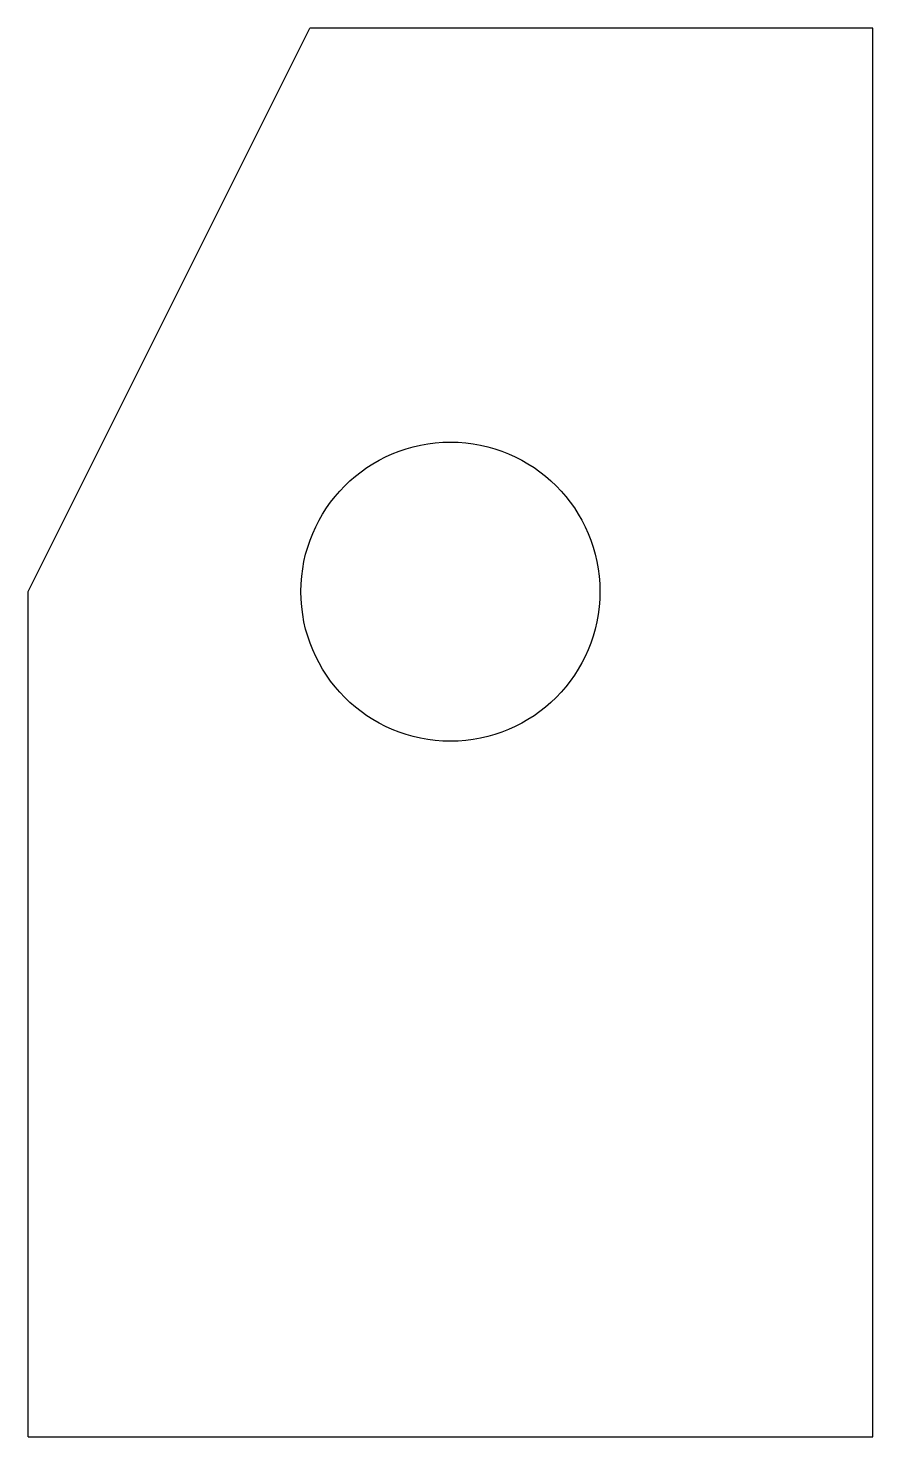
# Model space of a CAD drawing. Extents: x -1208.4 to -1202.4, y 257.4 to 267.4.
import ezdxf

# ---------------------------------------------------------------- set-up
doc = ezdxf.new("R2010")
doc.units = 0
doc.header["$LTSCALE"] = 12
doc.header["$MEASUREMENT"] = 0
doc.layers.add('COVER', color=3, linetype='CONTINUOUS')

msp = doc.modelspace()

# ---------------------------------------------------------------- linework, layer by layer
at = {"layer": 'COVER'}
for p, q in [((-1208.385, 263.399), (-1206.385, 267.399)), ((-1202.385, 267.399), (-1206.385, 267.399)), ((-1202.385, 257.399), (-1202.385, 267.399)), ((-1208.385, 257.399), (-1208.385, 263.399)), ((-1208.385, 257.399), (-1202.385, 257.399))]:
    msp.add_line(p, q, dxfattribs=at)
msp.add_circle((-1205.385, 263.399), 1.062, dxfattribs=at)

doc.saveas('drawing.dxf')
